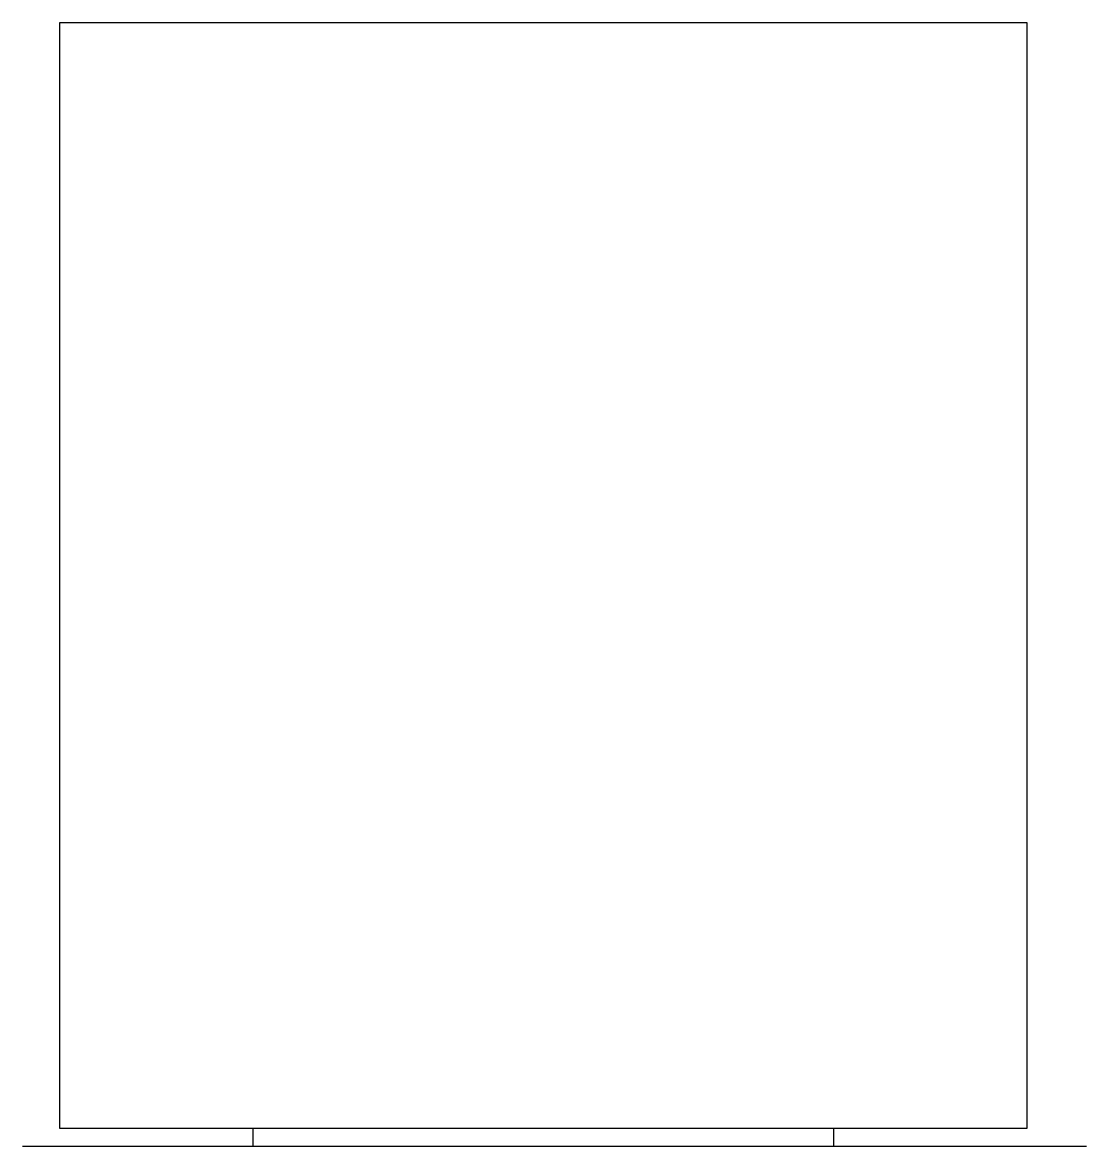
# Model space of a CAD drawing. Header units: millimetres. Extents: x 10 to 303, y 0 to 310.
import ezdxf

# ---------------------------------------------------------------- set-up
doc = ezdxf.new("R2010")
doc.units = ezdxf.units.MM
doc.layers.get('0').update_dxf_attribs({"linetype": 'CONTINUOUS'})

msp = doc.modelspace()

# ---------------------------------------------------------------- linework, layer by layer
for p, q in [((73.17, 0), (73.17, 5)), ((233.17, 5), (233.17, 0)), ((302.93, 0), (9.62, 0)), ((233.17, 0), (73.17, 0))]:
    msp.add_line(p, q)
msp.add_lwpolyline([(19.88, 5), (19.88, 309.8), (286.46, 309.8), (286.46, 5)], close=True)

doc.saveas('drawing.dxf')
